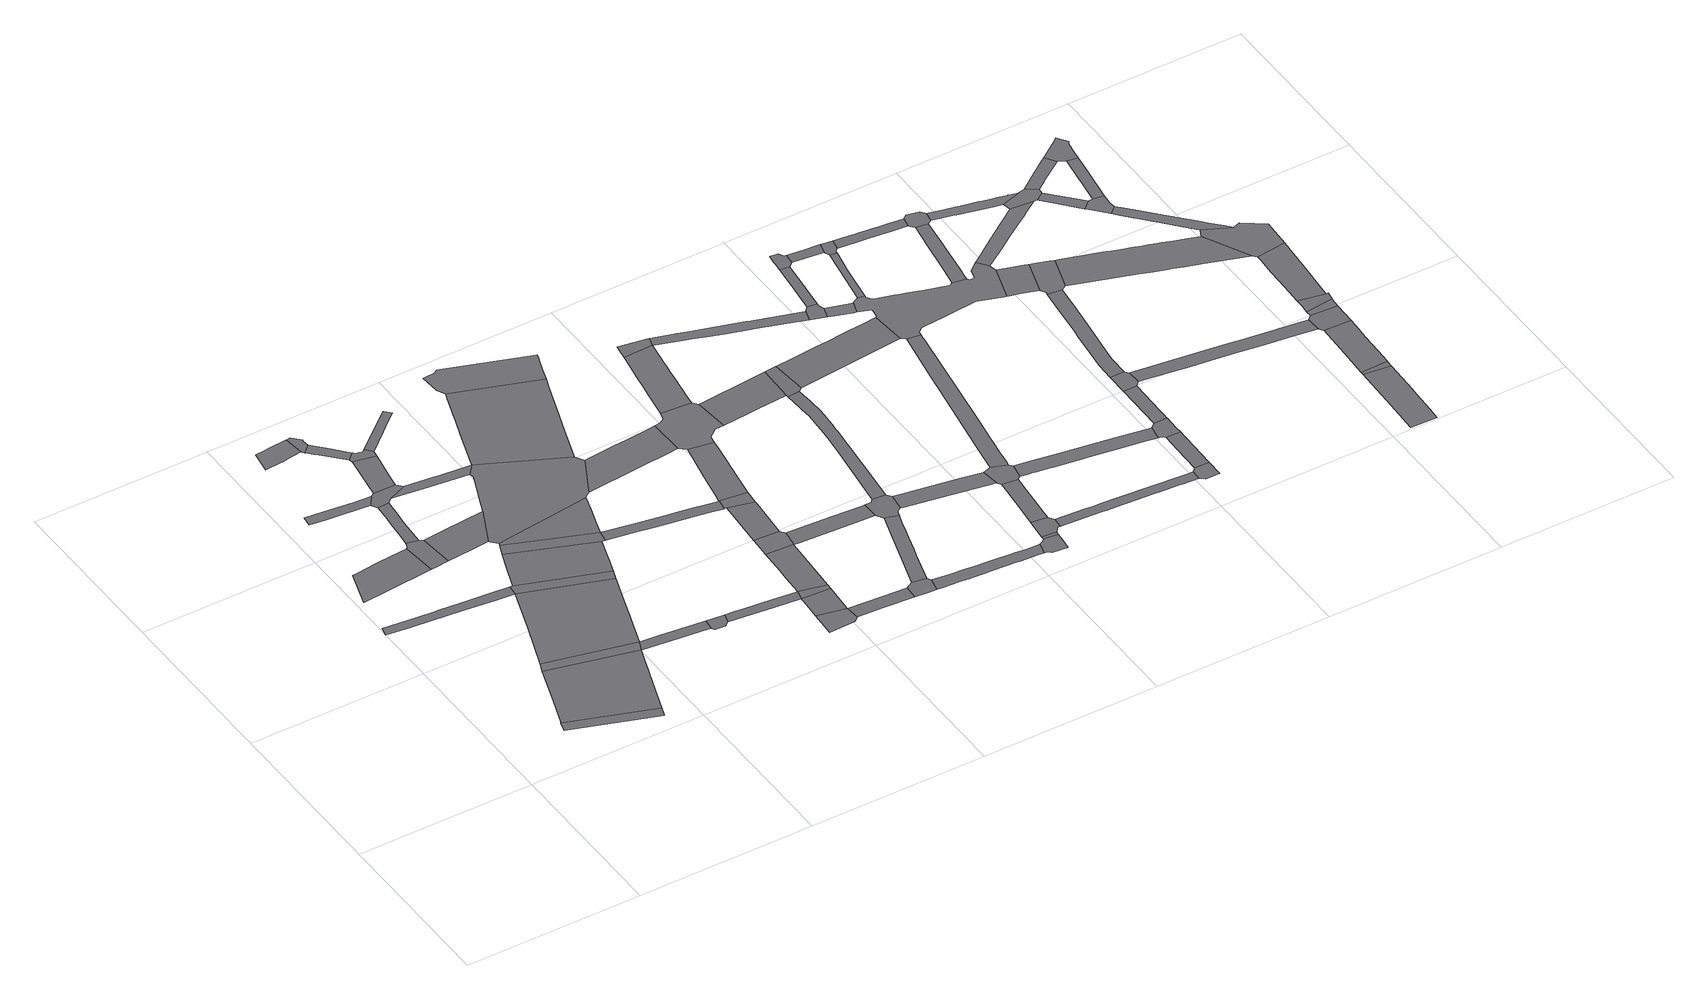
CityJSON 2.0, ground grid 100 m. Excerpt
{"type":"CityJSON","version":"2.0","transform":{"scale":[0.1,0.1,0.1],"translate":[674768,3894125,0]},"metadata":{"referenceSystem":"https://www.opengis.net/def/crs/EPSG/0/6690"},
"CityObjects":{
"road1":{"type":"Road","attributes":{"function":"9","usage":"9","RoadStructureAttribute.widthType":"9","RoadStructureAttribute.width":-9999,"RoadStructureAttribute.sectionType":"9"},"geometry":[{"type":"MultiSurface","lod":"1","boundaries":[[[0,1,2,3,4,5,6,7]]]}]},
"road2":{"type":"Road","attributes":{"function":"9","usage":"9","RoadStructureAttribute.widthType":"3","RoadStructureAttribute.width":5.26,"RoadStructureAttribute.sectionType":"1"},"geometry":[{"type":"MultiSurface","lod":"1","boundaries":[[[8,9,10,11,12,13,14,15,16,17,18,19,20,21,22]]]}]},
"road3":{"type":"Road","attributes":{"function":"9","usage":"9","RoadStructureAttribute.widthType":"1","RoadStructureAttribute.width":20.03,"RoadStructureAttribute.sectionType":"1"},"geometry":[{"type":"MultiSurface","lod":"1","boundaries":[[[23,24,25,26,27,28,29,30,31]]]}]},
"road4":{"type":"Road","attributes":{"function":"2","usage":"1","RoadStructureAttribute.widthType":"1","RoadStructureAttribute.width":45.36,"RoadStructureAttribute.sectionType":"1"},"geometry":[{"type":"MultiSurface","lod":"1","boundaries":[[[32,33,34,35,36,6,5,37,38,39,40,41]]]}]},
"road5":{"type":"Road","attributes":{"function":"9","usage":"9","RoadStructureAttribute.widthType":"9","RoadStructureAttribute.width":-9999,"RoadStructureAttribute.sectionType":"9"},"geometry":[{"type":"MultiSurface","lod":"1","boundaries":[[[32,41,42,43]]]}]},
"road6":{"type":"Road","attributes":{"function":"9","usage":"9","RoadStructureAttribute.widthType":"3","RoadStructureAttribute.width":5.45,"RoadStructureAttribute.sectionType":"1"},"geometry":[{"type":"MultiSurface","lod":"1","boundaries":[[[44,45,46,47,48,49,50,51,52,53,54]]]}]},
"road7":{"type":"Road","attributes":{"function":"9","usage":"9","RoadStructureAttribute.widthType":"9","RoadStructureAttribute.width":-9999,"RoadStructureAttribute.sectionType":"9"},"geometry":[{"type":"MultiSurface","lod":"1","boundaries":[[[55,56,25,24,57,58,59,60]]]}]},
"road8":{"type":"Road","attributes":{"function":"9","usage":"9","RoadStructureAttribute.widthType":"3","RoadStructureAttribute.width":5.06,"RoadStructureAttribute.sectionType":"1"},"geometry":[{"type":"MultiSurface","lod":"1","boundaries":[[[61,62,63,64,65,66,67,68,55,60]]]}]},
"road9":{"type":"Road","attributes":{"function":"9","usage":"9","RoadStructureAttribute.widthType":"2","RoadStructureAttribute.width":7.71,"RoadStructureAttribute.sectionType":"1"},"geometry":[{"type":"MultiSurface","lod":"1","boundaries":[[[69,70,71,72,73,74,75,76,77]]]}]},
"road10":{"type":"Road","attributes":{"function":"2","usage":"1","RoadStructureAttribute.widthType":"1","RoadStructureAttribute.width":45.36,"RoadStructureAttribute.sectionType":"1"},"geometry":[{"type":"MultiSurface","lod":"1","boundaries":[[[42,78,79,80,81,82,83,22,84,43]]]}]},
"road11":{"type":"Road","attributes":{"function":"9","usage":"9","RoadStructureAttribute.widthType":"9","RoadStructureAttribute.width":-9999,"RoadStructureAttribute.sectionType":"9"},"geometry":[{"type":"MultiSurface","lod":"1","boundaries":[[[85,86,87,54,53,64,63,88]]]}]},
"road12":{"type":"Road","attributes":{"function":"9","usage":"9","RoadStructureAttribute.widthType":"9","RoadStructureAttribute.width":-9999,"RoadStructureAttribute.sectionType":"9"},"geometry":[{"type":"MultiSurface","lod":"1","boundaries":[[[76,89,90,91,92,93,94,77]]]}]},
"road13":{"type":"Road","attributes":{"function":"9","usage":"9","RoadStructureAttribute.widthType":"1","RoadStructureAttribute.width":20.03,"RoadStructureAttribute.sectionType":"1"},"geometry":[{"type":"MultiSurface","lod":"1","boundaries":[[[95,96,97,59,58,98,99,100]]]}]},
"road14":{"type":"Road","attributes":{"function":"9","usage":"9","RoadStructureAttribute.widthType":"3","RoadStructureAttribute.width":5.82,"RoadStructureAttribute.sectionType":"1"},"geometry":[{"type":"MultiSurface","lod":"1","boundaries":[[[101,102,103,104,105,106,107,108,90,89]]]}]},
"road15":{"type":"Road","attributes":{"function":"9","usage":"9","RoadStructureAttribute.widthType":"9","RoadStructureAttribute.width":-9999,"RoadStructureAttribute.sectionType":"9"},"geometry":[{"type":"MultiSurface","lod":"1","boundaries":[[[83,109,110,8,22]]]}]},
"road16":{"type":"Road","attributes":{"function":"9","usage":"9","RoadStructureAttribute.widthType":"2","RoadStructureAttribute.width":8.31,"RoadStructureAttribute.sectionType":"1"},"geometry":[{"type":"MultiSurface","lod":"1","boundaries":[[[86,111,112,113,114,115,116,117,87]]]}]},
"road17":{"type":"Road","attributes":{"function":"9","usage":"9","RoadStructureAttribute.widthType":"3","RoadStructureAttribute.width":5.72,"RoadStructureAttribute.sectionType":"1"},"geometry":[{"type":"MultiSurface","lod":"1","boundaries":[[[118,119,120,121,42,41,122,123,124,125,126]]]}]},
"road18":{"type":"Road","attributes":{"function":"9","usage":"9","RoadStructureAttribute.widthType":"9","RoadStructureAttribute.width":-9999,"RoadStructureAttribute.sectionType":"9"},"geometry":[{"type":"MultiSurface","lod":"1","boundaries":[[[127,128,129,130,131,105,104,115,114,132,133,134]]]}]},
"road19":{"type":"Road","attributes":{"function":"9","usage":"1","RoadStructureAttribute.widthType":"1","RoadStructureAttribute.width":45.36,"RoadStructureAttribute.sectionType":"1"},"geometry":[{"type":"MultiSurface","lod":"1","boundaries":[[[109,135,136,137,138,139,140,110]]]}]},
"road20":{"type":"Road","attributes":{"function":"9","usage":"9","RoadStructureAttribute.widthType":"3","RoadStructureAttribute.width":5.45,"RoadStructureAttribute.sectionType":"1"},"geometry":[{"type":"MultiSurface","lod":"1","boundaries":[[[141,142,143,144,145,146,147,148,149,85,88]]]}]},
"road21":{"type":"Road","attributes":{"function":"9","usage":"9","RoadStructureAttribute.widthType":"9","RoadStructureAttribute.width":-9999,"RoadStructureAttribute.sectionType":"9"},"geometry":[{"type":"MultiSurface","lod":"1","boundaries":[[[150,151,152,139,138]]]}]},
"road22":{"type":"Road","attributes":{"function":"9","usage":"9","RoadStructureAttribute.widthType":"9","RoadStructureAttribute.width":-9999,"RoadStructureAttribute.sectionType":"9"},"geometry":[{"type":"MultiSurface","lod":"1","boundaries":[[[153,154,155,156,157,158,159,152,151]]]}]},
"road23":{"type":"Road","attributes":{"function":"9","usage":"9","RoadStructureAttribute.widthType":"3","RoadStructureAttribute.width":5.82,"RoadStructureAttribute.sectionType":"1"},"geometry":[{"type":"MultiSurface","lod":"1","boundaries":[[[133,160,161,162,163,164,165,166,167,168,169,170,134]]]}]},
"road24":{"type":"Road","attributes":{"function":"9","usage":"9","RoadStructureAttribute.widthType":"9","RoadStructureAttribute.width":-9999,"RoadStructureAttribute.sectionType":"9"},"geometry":[{"type":"MultiSurface","lod":"1","boundaries":[[[118,126,171,172,173,174]]]}]},
"road25":{"type":"Road","attributes":{"function":"9","usage":"9","RoadStructureAttribute.widthType":"9","RoadStructureAttribute.width":-9999,"RoadStructureAttribute.sectionType":"9"},"geometry":[{"type":"MultiSurface","lod":"1","boundaries":[[[158,175,176,177,178,143,142,179,180,181,182,95,100,183,159]]]}]},
"road26":{"type":"Road","attributes":{"function":"9","usage":"9","RoadStructureAttribute.widthType":"3","RoadStructureAttribute.width":5.72,"RoadStructureAttribute.sectionType":"1"},"geometry":[{"type":"MultiSurface","lod":"1","boundaries":[[[173,184,185,186,187,188,189,190,191,192,174]]]}]},
"road27":{"type":"Road","attributes":{"function":"9","usage":"9","RoadStructureAttribute.widthType":"3","RoadStructureAttribute.width":5.91,"RoadStructureAttribute.sectionType":"1"},"geometry":[{"type":"MultiSurface","lod":"1","boundaries":[[[193,194,195,196,197,198,199,200,201,202,203,204,205,206,151,150]]]}]},
"road28":{"type":"Road","attributes":{"function":"9","usage":"9","RoadStructureAttribute.widthType":"9","RoadStructureAttribute.width":-9999,"RoadStructureAttribute.sectionType":"9"},"geometry":[{"type":"MultiSurface","lod":"1","boundaries":[[[207,208,209,210,211]]]}]},
"road29":{"type":"Road","attributes":{"function":"9","usage":"9","RoadStructureAttribute.widthType":"2","RoadStructureAttribute.width":14.86,"RoadStructureAttribute.sectionType":"1"},"geometry":[{"type":"MultiSurface","lod":"1","boundaries":[[[187,212,210,209,213,214]]]}]},
"road30":{"type":"Road","attributes":{"function":"2","usage":"1","RoadStructureAttribute.widthType":"1","RoadStructureAttribute.width":45.36,"RoadStructureAttribute.sectionType":"1"},"geometry":[{"type":"MultiSurface","lod":"1","boundaries":[[[215,216,217,218,219,220,221,222,223,224,143,178,225,226,227,228,229,230,231,232,233,234]]]}]},
"road31":{"type":"Road","attributes":{"function":"9","usage":"9","RoadStructureAttribute.widthType":"9","RoadStructureAttribute.width":-9999,"RoadStructureAttribute.sectionType":"9"},"geometry":[{"type":"MultiSurface","lod":"1","boundaries":[[[235,188,187,214]]]}]},
"road32":{"type":"Road","attributes":{"function":"9","usage":"9","RoadStructureAttribute.widthType":"2","RoadStructureAttribute.width":14.86,"RoadStructureAttribute.sectionType":"1"},"geometry":[{"type":"MultiSurface","lod":"1","boundaries":[[[236,237,238,239,240,241,188,235,242]]]}]},
"road33":{"type":"Road","attributes":{"function":"9","usage":"9","RoadStructureAttribute.widthType":"1","RoadStructureAttribute.width":19.8,"RoadStructureAttribute.sectionType":"1"},"geometry":[{"type":"MultiSurface","lod":"1","boundaries":[[[243,244,245,246,247,248,177,176,249,250,251,252,253,254,255,256,257,258]]]}]},
"road34":{"type":"Road","attributes":{"function":"9","usage":"9","RoadStructureAttribute.widthType":"2","RoadStructureAttribute.width":6.98,"RoadStructureAttribute.sectionType":"1"},"geometry":[{"type":"MultiSurface","lod":"1","boundaries":[[[259,260,261,262,263,209,208]]]}]},
"road35":{"type":"Road","attributes":{"function":"9","usage":"9","RoadStructureAttribute.widthType":"9","RoadStructureAttribute.width":-9999,"RoadStructureAttribute.sectionType":"9"},"geometry":[{"type":"MultiSurface","lod":"1","boundaries":[[[264,237,236,265,266,267]]]}]},
"road36":{"type":"Road","attributes":{"function":"9","usage":"9","RoadStructureAttribute.widthType":"9","RoadStructureAttribute.width":-9999,"RoadStructureAttribute.sectionType":"9"},"geometry":[{"type":"MultiSurface","lod":"1","boundaries":[[[268,215,234,269,270,271,272,273,274,275,276]]]}]},
"road37":{"type":"Road","attributes":{"function":"9","usage":"9","RoadStructureAttribute.widthType":"2","RoadStructureAttribute.width":14.86,"RoadStructureAttribute.sectionType":"1"},"geometry":[{"type":"MultiSurface","lod":"1","boundaries":[[[277,278,267,266,279,280,281]]]}]},
"road38":{"type":"Road","attributes":{"function":"9","usage":"9","RoadStructureAttribute.widthType":"9","RoadStructureAttribute.width":-9999,"RoadStructureAttribute.sectionType":"9"},"geometry":[{"type":"MultiSurface","lod":"1","boundaries":[[[280,282,200,199,283,281]]]}]},
"road39":{"type":"Road","attributes":{"function":"9","usage":"9","RoadStructureAttribute.widthType":"9","RoadStructureAttribute.width":-9999,"RoadStructureAttribute.sectionType":"9"},"geometry":[{"type":"MultiSurface","lod":"1","boundaries":[[[284,285,286,261,260,287,288]]]}]},
"road40":{"type":"Road","attributes":{"function":"9","usage":"9","RoadStructureAttribute.widthType":"2","RoadStructureAttribute.width":14.86,"RoadStructureAttribute.sectionType":"1"},"geometry":[{"type":"MultiSurface","lod":"1","boundaries":[[[200,282,289,290,291,292,293,294,295,296,297,298]]]}]},
"road41":{"type":"Road","attributes":{"function":"9","usage":"9","RoadStructureAttribute.widthType":"2","RoadStructureAttribute.width":9.09,"RoadStructureAttribute.sectionType":"1"},"geometry":[{"type":"MultiSurface","lod":"1","boundaries":[[[299,300,301,302,303,304,265,236,305]]]}]},
"road42":{"type":"Road","attributes":{"function":"9","usage":"9","RoadStructureAttribute.widthType":"2","RoadStructureAttribute.width":6.51,"RoadStructureAttribute.sectionType":"1"},"geometry":[{"type":"MultiSurface","lod":"1","boundaries":[[[306,307,308,309,310,311,312,313,314,286,285]]]}]},
"road43":{"type":"Road","attributes":{"function":"9","usage":"9","RoadStructureAttribute.widthType":"9","RoadStructureAttribute.width":-9999,"RoadStructureAttribute.sectionType":"9"},"geometry":[{"type":"MultiSurface","lod":"1","boundaries":[[[292,291,315,316,317,318,319,320,321,322,323,243,258]]]}]},
"road44":{"type":"Road","attributes":{"function":"9","usage":"9","RoadStructureAttribute.widthType":"2","RoadStructureAttribute.width":6.98,"RoadStructureAttribute.sectionType":"1"},"geometry":[{"type":"MultiSurface","lod":"1","boundaries":[[[324,325,326,327,328,329,330,331,332,333,334,335,336,337,338,339,340,341,342,284,288]]]}]},
"road45":{"type":"Road","attributes":{"function":"9","usage":"9","RoadStructureAttribute.widthType":"2","RoadStructureAttribute.width":14.46,"RoadStructureAttribute.sectionType":"1"},"geometry":[{"type":"MultiSurface","lod":"1","boundaries":[[[343,344,345,346,347,321,320,348,349,350,351,352,353,354,355,356,357,358]]]}]},
"road46":{"type":"Road","attributes":{"function":"9","usage":"9","RoadStructureAttribute.widthType":"9","RoadStructureAttribute.width":-9999,"RoadStructureAttribute.sectionType":"9"},"geometry":[{"type":"MultiSurface","lod":"1","boundaries":[[[359,360,302,301,314,313,361,362,363,364]]]}]},
"road47":{"type":"Road","attributes":{"function":"9","usage":"9","RoadStructureAttribute.widthType":"9","RoadStructureAttribute.width":-9999,"RoadStructureAttribute.sectionType":"9"},"geometry":[{"type":"MultiSurface","lod":"1","boundaries":[[[357,365,366,367,358]]]}]},
"road48":{"type":"Road","attributes":{"function":"9","usage":"9","RoadStructureAttribute.widthType":"1","RoadStructureAttribute.width":19.8,"RoadStructureAttribute.sectionType":"1"},"geometry":[{"type":"MultiSurface","lod":"1","boundaries":[[[368,369,370,319,318,371,372,373,374]]]}]},
"road49":{"type":"Road","attributes":{"function":"9","usage":"9","RoadStructureAttribute.widthType":"2","RoadStructureAttribute.width":6.54,"RoadStructureAttribute.sectionType":"1"},"geometry":[{"type":"MultiSurface","lod":"1","boundaries":[[[375,376,377,378,379,380,381,382,383,384,385,386,387,359,364]]]}]},
"road50":{"type":"Road","attributes":{"function":"9","usage":"9","RoadStructureAttribute.widthType":"2","RoadStructureAttribute.width":9.09,"RoadStructureAttribute.sectionType":"1"},"geometry":[{"type":"MultiSurface","lod":"1","boundaries":[[[388,389,390,391,392,393,394,395,396,397,363,362]]]}]},
"road51":{"type":"Road","attributes":{"function":"9","usage":"9","RoadStructureAttribute.widthType":"9","RoadStructureAttribute.width":-9999,"RoadStructureAttribute.sectionType":"9"},"geometry":[{"type":"MultiSurface","lod":"1","boundaries":[[[398,335,334,399,400,401,402,403,404,405]]]}]},
"road52":{"type":"Road","attributes":{"function":"9","usage":"9","RoadStructureAttribute.widthType":"2","RoadStructureAttribute.width":8.53,"RoadStructureAttribute.sectionType":"1"},"geometry":[{"type":"MultiSurface","lod":"1","boundaries":[[[406,407,405,404]]]}]},
"road53":{"type":"Road","attributes":{"function":"9","usage":"9","RoadStructureAttribute.widthType":"9","RoadStructureAttribute.width":-9999,"RoadStructureAttribute.sectionType":"9"},"geometry":[{"type":"MultiSurface","lod":"1","boundaries":[[[408,382,381,409,410,368,374]]]}]},
"road54":{"type":"Road","attributes":{"function":"9","usage":"9","RoadStructureAttribute.widthType":"9","RoadStructureAttribute.width":-9999,"RoadStructureAttribute.sectionType":"9"},"geometry":[{"type":"MultiSurface","lod":"1","boundaries":[[[411,412,407,406,413,414,415,416]]]}]},
"road55":{"type":"Road","attributes":{"function":"9","usage":"9","RoadStructureAttribute.widthType":"2","RoadStructureAttribute.width":8.53,"RoadStructureAttribute.sectionType":"1"},"geometry":[{"type":"MultiSurface","lod":"1","boundaries":[[[417,418,419,420,421,422,423,411,416]]]}]},
"road56":{"type":"Road","attributes":{"function":"9","usage":"9","RoadStructureAttribute.widthType":"2","RoadStructureAttribute.width":7.11,"RoadStructureAttribute.sectionType":"1"},"geometry":[{"type":"MultiSurface","lod":"1","boundaries":[[[357,424,425,426,427,428,429,430,431,432,433,434,435,436,437,438,439,440,441,442,443,444,445,446,447,448,449,365]]]}]},
"road57":{"type":"Road","attributes":{"function":"9","usage":"9","RoadStructureAttribute.widthType":"9","RoadStructureAttribute.width":-9999,"RoadStructureAttribute.sectionType":"9"},"geometry":[{"type":"MultiSurface","lod":"1","boundaries":[[[450,451,452,453,391,390,420,419]]]}]},
"road58":{"type":"Road","attributes":{"function":"9","usage":"9","RoadStructureAttribute.widthType":"1","RoadStructureAttribute.width":19.8,"RoadStructureAttribute.sectionType":"1"},"geometry":[{"type":"MultiSurface","lod":"1","boundaries":[[[454,455,456,457,458,459,460,461,462,463,464,465,466,467,410,409]]]}]},
"road59":{"type":"Road","attributes":{"function":"9","usage":"9","RoadStructureAttribute.widthType":"3","RoadStructureAttribute.width":5.39,"RoadStructureAttribute.sectionType":"1"},"geometry":[{"type":"MultiSurface","lod":"1","boundaries":[[[414,468,469,470,471,472,473,474,475,476,477,478,479,480,481,482,483,484,485,415]]]}]},
"road60":{"type":"Road","attributes":{"function":"9","usage":"9","RoadStructureAttribute.widthType":"2","RoadStructureAttribute.width":7.72,"RoadStructureAttribute.sectionType":"1"},"geometry":[{"type":"MultiSurface","lod":"1","boundaries":[[[486,487,488,453,452,489,490,491,492,493,494,495,496,497,498]]]}]},
"road61":{"type":"Road","attributes":{"function":"9","usage":"9","RoadStructureAttribute.widthType":"9","RoadStructureAttribute.width":-9999,"RoadStructureAttribute.sectionType":"9"},"geometry":[{"type":"MultiSurface","lod":"1","boundaries":[[[499,500,501,438,437,502,503,504]]]}]},
"road62":{"type":"Road","attributes":{"function":"9","usage":"9","RoadStructureAttribute.widthType":"2","RoadStructureAttribute.width":9.09,"RoadStructureAttribute.sectionType":"1"},"geometry":[{"type":"MultiSurface","lod":"1","boundaries":[[[505,506,507,508,451,450,509,510,511,512,513,514,515,516,517,518,519,520,521,522,523,524,525]]]}]},
"road63":{"type":"Road","attributes":{"function":"9","usage":"9","RoadStructureAttribute.widthType":"3","RoadStructureAttribute.width":4.75,"RoadStructureAttribute.sectionType":"1"},"geometry":[{"type":"MultiSurface","lod":"1","boundaries":[[[526,527,501,500,528,529,530]]]}]},
"road64":{"type":"Road","attributes":{"function":"9","usage":"9","RoadStructureAttribute.widthType":"9","RoadStructureAttribute.width":-9999,"RoadStructureAttribute.sectionType":"9"},"geometry":[{"type":"MultiSurface","lod":"1","boundaries":[[[503,531,532,533,534,535,536,537,504]]]}]},
"road65":{"type":"Road","attributes":{"function":"9","usage":"9","RoadStructureAttribute.widthType":"9","RoadStructureAttribute.width":-9999,"RoadStructureAttribute.sectionType":"9"},"geometry":[{"type":"MultiSurface","lod":"1","boundaries":[[[538,539,540,541,542,530,529,543,544]]]}]},
"road66":{"type":"Road","attributes":{"function":"9","usage":"9","RoadStructureAttribute.widthType":"3","RoadStructureAttribute.width":5.45,"RoadStructureAttribute.sectionType":"1"},"geometry":[{"type":"MultiSurface","lod":"1","boundaries":[[[543,545,546,547,548,544]]]}]},
"road67":{"type":"Road","attributes":{"function":"9","usage":"9","RoadStructureAttribute.widthType":"4","RoadStructureAttribute.width":3.28,"RoadStructureAttribute.sectionType":"1"},"geometry":[{"type":"MultiSurface","lod":"1","boundaries":[[[549,550,551,552,553,554,555]]]}]},
"road68":{"type":"Road","attributes":{"function":"9","usage":"9","RoadStructureAttribute.widthType":"9","RoadStructureAttribute.width":-9999,"RoadStructureAttribute.sectionType":"9"},"geometry":[{"type":"MultiSurface","lod":"1","boundaries":[[[556,557,480,479,558,559]]]}]},
"road69":{"type":"Road","attributes":{"function":"9","usage":"9","RoadStructureAttribute.widthType":"2","RoadStructureAttribute.width":8.08,"RoadStructureAttribute.sectionType":"1"},"geometry":[{"type":"MultiSurface","lod":"1","boundaries":[[[560,561,562,563,564,557,556]]]}]},
"road70":{"type":"Road","attributes":{"function":"9","usage":"9","RoadStructureAttribute.widthType":"9","RoadStructureAttribute.width":-9999,"RoadStructureAttribute.sectionType":"9"},"geometry":[{"type":"MultiSurface","lod":"1","boundaries":[[[545,552,551,565,566,567,568,569,546]]]}]},
"road71":{"type":"Road","attributes":{"function":"9","usage":"9","RoadStructureAttribute.widthType":"9","RoadStructureAttribute.width":-9999,"RoadStructureAttribute.sectionType":"9"},"geometry":[{"type":"MultiSurface","lod":"1","boundaries":[[[570,505,525,571,563,562,572,573]]]}]},
"road72":{"type":"Road","attributes":{"function":"9","usage":"9","RoadStructureAttribute.widthType":"9","RoadStructureAttribute.width":-9999,"RoadStructureAttribute.sectionType":"9"},"geometry":[{"type":"MultiSurface","lod":"1","boundaries":[[[574,575,576,577,578,579,580,581,582,583,584,549,555,585,535,534,586,587,588,457,456,498,497,589,590,591,592,593,594,595,596,597,598,599,600,601,602,603,604,605,606]]]}]},
"road73":{"type":"Road","attributes":{"function":"9","usage":"9","RoadStructureAttribute.widthType":"2","RoadStructureAttribute.width":8.08,"RoadStructureAttribute.sectionType":"1"},"geometry":[{"type":"MultiSurface","lod":"1","boundaries":[[[607,608,609,610,611,612,570,573]]]}]},
"road74":{"type":"Road","attributes":{"function":"9","usage":"9","RoadStructureAttribute.widthType":"9","RoadStructureAttribute.width":-9999,"RoadStructureAttribute.sectionType":"9"},"geometry":[{"type":"MultiSurface","lod":"1","boundaries":[[[613,614,612,611,615,616]]]}]},
"road75":{"type":"Road","attributes":{"function":"9","usage":"9","RoadStructureAttribute.widthType":"3","RoadStructureAttribute.width":5.45,"RoadStructureAttribute.sectionType":"1"},"geometry":[{"type":"MultiSurface","lod":"1","boundaries":[[[617,618,619,620,621,622,623,624,567,566,625,626,627,628,629,630,631]]]}]},
"road76":{"type":"Road","attributes":{"function":"9","usage":"9","RoadStructureAttribute.widthType":"2","RoadStructureAttribute.width":6.84,"RoadStructureAttribute.sectionType":"1"},"geometry":[{"type":"MultiSurface","lod":"1","boundaries":[[[632,633,634,635,636,637,638,639,606,605]]]}]},
"road77":{"type":"Road","attributes":{"function":"9","usage":"9","RoadStructureAttribute.widthType":"2","RoadStructureAttribute.width":8.08,"RoadStructureAttribute.sectionType":"1"},"geometry":[{"type":"MultiSurface","lod":"1","boundaries":[[[640,641,642,643,644,645,614,613,646,647,648,649,650,651,652,653]]]}]},
"road78":{"type":"Road","attributes":{"function":"9","usage":"9","RoadStructureAttribute.widthType":"1","RoadStructureAttribute.width":19.8,"RoadStructureAttribute.sectionType":"1"},"geometry":[{"type":"MultiSurface","lod":"1","boundaries":[[[654,655,656,599,598,657,658]]]}]},
"road79":{"type":"Road","attributes":{"function":"9","usage":"9","RoadStructureAttribute.widthType":"9","RoadStructureAttribute.width":-9999,"RoadStructureAttribute.sectionType":"9"},"geometry":[{"type":"MultiSurface","lod":"1","boundaries":[[[631,630,637,636,659,660,661,662]]]}]},
"road80":{"type":"Road","attributes":{"function":"9","usage":"9","RoadStructureAttribute.widthType":"9","RoadStructureAttribute.width":-9999,"RoadStructureAttribute.sectionType":"9"},"geometry":[{"type":"MultiSurface","lod":"1","boundaries":[[[652,663,664,665,666,654,658,667,653]]]}]},
"road81":{"type":"Road","attributes":{"function":"9","usage":"9","RoadStructureAttribute.widthType":"2","RoadStructureAttribute.width":6.89,"RoadStructureAttribute.sectionType":"1"},"geometry":[{"type":"MultiSurface","lod":"1","boundaries":[[[668,669,670,671,601,600,672,673,674,675,676,677,678]]]}]},
"road82":{"type":"Road","attributes":{"function":"9","usage":"9","RoadStructureAttribute.widthType":"2","RoadStructureAttribute.width":7.58,"RoadStructureAttribute.sectionType":"1"},"geometry":[{"type":"MultiSurface","lod":"1","boundaries":[[[615,679,680,681,682,683,684,685,686,687,688,689,690,691,692,693,694,616]]]}]},
"road83":{"type":"Road","attributes":{"function":"9","usage":"9","RoadStructureAttribute.widthType":"3","RoadStructureAttribute.width":5.07,"RoadStructureAttribute.sectionType":"1"},"geometry":[{"type":"MultiSurface","lod":"1","boundaries":[[[659,695,696,697,698,699,700,701,702,703,704,705,706,707,708,709,710,711,712,713,660]]]}]},
"road84":{"type":"Road","attributes":{"function":"9","usage":"9","RoadStructureAttribute.widthType":"9","RoadStructureAttribute.width":-9999,"RoadStructureAttribute.sectionType":"9"},"geometry":[{"type":"MultiSurface","lod":"1","boundaries":[[[714,715,716,717,718,719,700,699,668,678]]]}]},
"road85":{"type":"Road","attributes":{"function":"9","usage":"9","RoadStructureAttribute.widthType":"1","RoadStructureAttribute.width":19.8,"RoadStructureAttribute.sectionType":"1"},"geometry":[{"type":"MultiSurface","lod":"1","boundaries":[[[720,721,722,723,724,725,726,727,728,729,730,731,732,733,734,735,736,664,663,737,738,739,740,741,742,743,744]]]}]},
"road86":{"type":"Road","attributes":{"function":"9","usage":"9","RoadStructureAttribute.widthType":"2","RoadStructureAttribute.width":13.83,"RoadStructureAttribute.sectionType":"1"},"geometry":[{"type":"MultiSurface","lod":"1","boundaries":[[[745,746,747,748,749,750,751,752,753,754,755,756,757]]]}]},
"road87":{"type":"Road","attributes":{"function":"9","usage":"9","RoadStructureAttribute.widthType":"3","RoadStructureAttribute.width":5.79,"RoadStructureAttribute.sectionType":"1"},"geometry":[{"type":"MultiSurface","lod":"1","boundaries":[[[715,758,759,760,761,762,763,716]]]}]},
"road88":{"type":"Road","attributes":{"function":"9","usage":"9","RoadStructureAttribute.widthType":"9","RoadStructureAttribute.width":-9999,"RoadStructureAttribute.sectionType":"9"},"geometry":[{"type":"MultiSurface","lod":"1","boundaries":[[[752,764,765,753]]]}]},
"road89":{"type":"Road","attributes":{"function":"9","usage":"9","RoadStructureAttribute.widthType":"2","RoadStructureAttribute.width":6.89,"RoadStructureAttribute.sectionType":"1"},"geometry":[{"type":"MultiSurface","lod":"1","boundaries":[[[766,767,768,769,718,717,770,771,772,773]]]}]},
"road90":{"type":"Road","attributes":{"function":"9","usage":"9","RoadStructureAttribute.widthType":"9","RoadStructureAttribute.width":-9999,"RoadStructureAttribute.sectionType":"9"},"geometry":[{"type":"MultiSurface","lod":"1","boundaries":[[[774,775,776,777,778,763,762,779,780,781]]]}]},
"road91":{"type":"Road","attributes":{"function":"9","usage":"9","RoadStructureAttribute.widthType":"2","RoadStructureAttribute.width":13.83,"RoadStructureAttribute.sectionType":"1"},"geometry":[{"type":"MultiSurface","lod":"1","boundaries":[[[782,783,765,764,784,785,786,787,788,789,790,791,792]]]}]},
"road92":{"type":"Road","attributes":{"function":"9","usage":"9","RoadStructureAttribute.widthType":"9","RoadStructureAttribute.width":-9999,"RoadStructureAttribute.sectionType":"9"},"geometry":[{"type":"MultiSurface","lod":"1","boundaries":[[[686,792,791,793,794,795,687]]]}]},
"road93":{"type":"Road","attributes":{"function":"9","usage":"9","RoadStructureAttribute.widthType":"3","RoadStructureAttribute.width":5.14,"RoadStructureAttribute.sectionType":"1"},"geometry":[{"type":"MultiSurface","lod":"1","boundaries":[[[796,797,777,776,798,799,800,801,802]]]}]},
"road94":{"type":"Road","attributes":{"function":"9","usage":"9","RoadStructureAttribute.widthType":"2","RoadStructureAttribute.width":13.83,"RoadStructureAttribute.sectionType":"1"},"geometry":[{"type":"MultiSurface","lod":"1","boundaries":[[[803,795,794,804,805]]]}]},
"road95":{"type":"Road","attributes":{"function":"9","usage":"9","RoadStructureAttribute.widthType":"9","RoadStructureAttribute.width":-9999,"RoadStructureAttribute.sectionType":"9"},"geometry":[{"type":"MultiSurface","lod":"1","boundaries":[[[806,807,808,809,810,803,805,811]]]}]},
"road96":{"type":"Road","attributes":{"function":"9","usage":"9","RoadStructureAttribute.widthType":"3","RoadStructureAttribute.width":5.79,"RoadStructureAttribute.sectionType":"1"},"geometry":[{"type":"MultiSurface","lod":"1","boundaries":[[[812,813,814,815,816,817,818,781,780,819,820,821,822,823,824,825,826,827]]]}]},
"road97":{"type":"Road","attributes":{"function":"9","usage":"9","RoadStructureAttribute.widthType":"9","RoadStructureAttribute.width":-9999,"RoadStructureAttribute.sectionType":"9"},"geometry":[{"type":"MultiSurface","lod":"1","boundaries":[[[772,802,801,828,829,830,831,832,773]]]}]},
"road98":{"type":"Road","attributes":{"function":"9","usage":"9","RoadStructureAttribute.widthType":"2","RoadStructureAttribute.width":13.83,"RoadStructureAttribute.sectionType":"1"},"geometry":[{"type":"MultiSurface","lod":"1","boundaries":[[[833,834,835,836,808,807,837,838,839,840,841]]]}]},
"road99":{"type":"Road","attributes":{"function":"9","usage":"9","RoadStructureAttribute.widthType":"9","RoadStructureAttribute.width":-9999,"RoadStructureAttribute.sectionType":"9"},"geometry":[{"type":"MultiSurface","lod":"1","boundaries":[[[826,720,744,833,841,842,843,827]]]}]}
},
"vertices":[
[373,322,0],[358,266,0],[835,100,0],[838,106,0],[840,113,0],[854,155,0],[376,321,0],[374,321,0],
[713,1335,0],[629,1343,0],[571,1348,0],[447,1359,0],[326,1370,0],[306,1372,0],[205,1381,0],[15,1399,0],[3,1348,0],[137,1334,0],[255,1322,0],[331,1314,0],[425,1305,0],[609,1286,0],[708,1276,0],
[176,1627,0],[459,1653,0],[440,1852,0],[341,1843,0],[260,1835,0],[135,1822,0],[107,1820,0],[43,1615,0],[46,1615,0],
[505,703,0],[499,685,0],[475,613,0],[453,548,0],[415,436,0],[919,340,0],[953,438,0],[977,506,0],[1003,581,0],[1004,584,0],
[1029,642,0],[529,759,0],
[457,2284,0],[409,2289,0],[321,2299,0],[199,2312,0],[138,2319,0],[131,2259,0],[222,2250,0],[290,2243,0],[415,2230,0],[465,2225,0],[505,2281,0],
[458,1890,0],[453,1869,0],[484,1655,0],[563,1663,0],[544,1862,0],[524,1875,0],
[534,2022,0],[542,2097,0],[551,2196,0],[487,2191,0],[480,2097,0],[475,2049,0],[466,1963,0],[459,1895,0],
[273,2859,0],[251,2857,0],[194,2852,0],[174,2731,0],[262,2736,0],[283,2739,0],[311,2743,0],[391,2754,0],[380,2869,0],
[1030,644,0],[1066,752,0],[1096,838,0],[1131,943,0],[1183,1096,0],[1189,1112,0],[624,1027,0],
[681,2261,0],[651,2294,0],[527,2295,0],[578,2218,0],
[405,2738,0],[449,2780,0],[445,2822,0],[449,2826,0],[406,2872,0],[384,2870,0],
[908,1894,0],[668,1873,0],[613,1868,0],[614,1667,0],[717,1677,0],[809,1685,0],
[422,2721,0],[438,2704,0],[446,2696,0],[561,2577,0],[602,2616,0],[529,2694,0],[500,2726,0],[466,2762,0],
[1209,1170,0],[729,1334,0],
[664,2369,0],[690,2516,0],[692,2530,0],[692,2531,0],[566,2553,0],[563,2534,0],[537,2361,0],
[1391,604,0],[1331,610,0],[1137,630,0],[1032,641,0],[1007,584,0],[1217,561,0],[1327,550,0],[1343,548,0],[1384,540,0],
[662,2601,0],[652,2593,0],[637,2597,0],[615,2603,0],[605,2614,0],[698,2566,0],[699,2567,0],[667,2605,0],
[1214,1186,0],[1232,1239,0],[1247,1283,0],[1283,1390,0],[816,1566,0],[781,1473,0],
[785,2194,0],[1005,2169,0],[1050,2223,0],[984,2229,0],[884,2240,0],[864,2242,0],[847,2244,0],[802,2248,0],[732,2256,0],
[1300,1387,0],[1311,1451,0],[840,1628,0],
[1312,1453,0],[1339,1541,0],[1368,1631,0],[1378,1662,0],[1385,1686,0],[1393,1713,0],[846,1645,0],
[714,2579,0],[753,2613,0],[796,2650,0],[844,2691,0],[931,2766,0],[901,2802,0],[768,2690,0],[705,2637,0],[694,2628,0],[687,2622,0],[675,2613,0],
[1396,524,0],[1454,520,0],[1479,539,0],[1494,594,0],
[1395,1717,0],[1427,1740,0],[1540,1957,0],[1509,2007,0],[1012,2146,0],[998,2112,0],[936,1962,0],[909,1897,0],[826,1667,0],
[1609,525,0],[1732,512,0],[1875,497,0],[1878,497,0],[1892,553,0],[1889,553,0],[1757,566,0],[1595,583,0],[1549,588,0],
[1377,1374,0],[1462,1359,0],[1558,1343,0],[1635,1330,0],[1759,1309,0],[1849,1294,0],[1923,1281,0],[1934,1343,0],[1931,1343,0],[1871,1353,0],[1806,1364,0],[1707,1381,0],[1662,1388,0],[1485,1418,0],
[2010,208,0],[2037,235,0],[2031,315,0],[1869,348,0],[1860,205,0],
[1876,468,0],[2031,318,0],[2042,486,0],
[1230,2750,0],[1218,2714,0],[1192,2637,0],[1187,2623,0],[1180,2604,0],[1171,2576,0],[1160,2546,0],[1128,2452,0],[1101,2372,0],[1074,2293,0],[1538,2091,0],[1544,2108,0],[1567,2177,0],[1575,2198,0],[1596,2258,0],[1614,2311,0],[1636,2375,0],[1647,2405,0],[1685,2517,0],[1709,2584,0],
[2044,516,0],
[2066,867,0],[1911,876,0],[1907,809,0],[1905,777,0],[1903,732,0],[1898,666,0],[2066,864,0],
[1970,1998,0],[1948,1996,0],[1803,1982,0],[1725,1975,0],[1601,1963,0],[1576,1960,0],[1568,1753,0],[1584,1754,0],[1670,1762,0],[1707,1766,0],[1812,1776,0],[1853,1779,0],[1890,1783,0],[1935,1787,0],[1957,1789,0],[1975,1791,0],
[2185,224,0],[2358,211,0],[2363,289,0],[2227,299,0],[2034,314,0],
[1916,957,0],[2081,963,0],[2060,991,0],[1919,999,0],
[1207,2797,0],[1731,2650,0],[1756,2722,0],[1765,2748,0],[1771,2763,0],[1292,2929,0],[1271,2914,0],[1218,2911,0],[1201,2910,0],
[1928,1150,0],[1924,1076,0],[2079,1225,0],[2080,1245,0],[1936,1279,0],
[2087,1324,0],[1933,1280,0],
[2496,279,0],[2484,301,0],[2404,313,0],[2434,206,0],[2479,202,0],
[2101,1412,0],[2146,1689,0],[2153,1736,0],[2011,1759,0],[1976,1570,0],[1971,1544,0],[1959,1478,0],[1951,1435,0],[1942,1389,0],[1934,1346,0],
[2097,865,0],[2417,848,0],[2525,842,0],[2523,938,0],[2511,937,0],[2341,948,0],[2069,867,0],
[2534,477,0],[2546,517,0],[2554,544,0],[2560,567,0],[2572,608,0],[2586,656,0],[2606,727,0],[2623,779,0],[2552,802,0],
[2160,1781,0],[2192,1805,0],[2206,1816,0],[2259,1821,0],[2242,2021,0],[2217,2049,0],[2045,2062,0],[2035,2022,0],[2006,2001,0],
[2518,199,0],[2545,197,0],[2617,192,0],[2655,189,0],[2688,187,0],[2746,182,0],[2781,180,0],[2926,169,0],[2939,168,0],[3039,161,0],[3076,158,0],[3090,224,0],[3015,230,0],[2957,235,0],[2935,237,0],[2834,245,0],[2721,255,0],[2691,258,0],[2603,265,0],
[2103,2406,0],[2096,2367,0],[2083,2287,0],[2070,2212,0],[2056,2126,0],[2222,2086,0],[2233,2160,0],[2238,2192,0],[2242,2224,0],[2255,2310,0],[2262,2352,0],[2264,2371,0],[2274,2434,0],[2287,2520,0],[2287,2523,0],[2122,2519,0],
[2576,954,0],[2560,938,0],[2634,811,0],[2658,825,0],[2672,921,0],[2652,947,0],
[2303,2578,0],[2136,2606,0],[2129,2562,0],
[2647,2058,0],[2561,2050,0],[2280,2025,0],[2408,1833,0],[2438,1836,0],[2470,1839,0],[2642,1853,0],
[2668,1099,0],[2709,1483,0],[2711,1503,0],[2714,1542,0],[2722,1662,0],[2718,1748,0],[2712,1841,0],[2643,1837,0],[2652,1677,0],[2653,1658,0],[2652,1629,0],[2645,1485,0],[2629,1362,0],
[2674,822,0],[2872,786,0],[3162,734,0],[3151,838,0],[3089,849,0],[3058,854,0],[3035,858,0],[2987,866,0],[2782,902,0],[2725,912,0],
[3117,238,0],[3095,157,0],[3111,141,0],[3197,132,0],[3200,164,0],[3204,195,0],[3209,242,0],[3129,250,0],
[3211,261,0],[3131,269,0],
[2643,1851,0],[2735,1861,0],[2716,2065,0],
[3143,389,0],[3140,362,0],[3236,290,0],[3251,289,0],[3255,349,0],[3234,380,0],
[3238,422,0],[3257,613,0],[3266,703,0],[3177,713,0],[3174,690,0],[3161,558,0],[3147,426,0],
[2319,2513,0],[2436,2475,0],[2437,2475,0],[2477,2462,0],[2563,2434,0],[2624,2414,0],[2640,2409,0],[2694,2392,0],[2764,2369,0],[2774,2366,0],[2789,2361,0],[2995,2295,0],[2999,2293,0],[3043,2279,0],[3064,2345,0],[2939,2383,0],[2786,2430,0],[2775,2433,0],[2708,2454,0],[2638,2475,0],[2624,2480,0],[2582,2492,0],[2502,2517,0],[2439,2536,0],[2360,2561,0],[2305,2577,0],
[3284,716,0],[3299,803,0],[3283,822,0],[3198,852,0],
[2760,1863,0],[3036,1890,0],[3348,1921,0],[3330,2121,0],[3253,2114,0],[3220,2111,0],[3162,2105,0],[3143,2104,0],[3123,2102,0],[3046,2095,0],[2962,2087,0],[2930,2084,0],[2827,2075,0],[2718,2065,0],
[3384,280,0],[3487,273,0],[3509,271,0],[3601,265,0],[3618,264,0],[3682,259,0],[3777,253,0],[3795,252,0],[3835,249,0],[3913,244,0],[3935,242,0],[4021,236,0],[4022,292,0],[3976,296,0],[3607,323,0],[3511,330,0],[3468,333,0],[3431,336,0],
[3319,1589,0],[3303,1490,0],[3226,1026,0],[3287,844,0],[3292,878,0],[3299,924,0],[3312,1008,0],[3314,1023,0],[3341,1198,0],[3442,1853,0],[3444,1867,0],[3448,1889,0],[3371,1901,0],
[3140,2351,0],[3141,2361,0],[3088,2367,0],[3072,2270,0],[3130,2251,0],[3151,2317,0],
[4031,687,0],[3843,716,0],[3540,764,0],[3404,786,0],[3325,710,0],[3347,707,0],[3372,703,0],[3434,694,0],[3470,688,0],[3551,676,0],[3552,676,0],[3561,674,0],[3625,665,0],[3652,661,0],[3765,644,0],[3805,637,0],[3832,633,0],[3953,615,0],[3985,610,0],[4017,605,0],[4018,605,0],
[3110,2557,0],[3090,2391,0],[3169,2605,0],[3177,2672,0],[3124,2679,0],
[3166,2239,0],[3193,2231,0],[3259,2209,0],[3274,2205,0],[3296,2275,0],[3273,2281,0],[3231,2293,0],
[3198,2759,0],[3183,2788,0],[3137,2794,0],[3131,2744,0],[3129,2725,0],[3204,2697,0],[3211,2758,0],
[3379,2676,0],[3396,2737,0],[3363,2740,0],[3316,2746,0],
[3373,2290,0],[3406,2503,0],[3431,2639,0],[3394,2646,0],[3380,2566,0],[3374,2526,0],[3335,2296,0],
[4129,313,0],[4047,314,0],[4046,214,0],[4128,213,0],
[4131,456,0],[4132,541,0],[4133,584,0],[4051,585,0],[4049,482,0],
[3433,2653,0],[3451,2670,0],[3464,2729,0],[3435,2732,0],[3418,2734,0],
[4058,709,0],[4033,603,0],[4133,626,0],[4134,709,0],
[3788,2144,0],[3771,2133,0],[3727,2147,0],[3703,2154,0],[3650,2170,0],[3558,2199,0],[3522,2210,0],[3501,2217,0],[3412,2244,0],[3389,2251,0],[3371,2279,0],[3311,2283,0],[3347,2181,0],[3342,2146,0],[3337,2122,0],[3451,1913,0],[3478,1935,0],[3515,1938,0],[3549,1941,0],[3578,1943,0],[3594,1945,0],[3648,1949,0],[3811,1963,0],[3949,1920,0],[3961,1917,0],[4023,2117,0],[4014,2156,0],[3970,2214,0],[3917,2175,0],[3903,2119,0],[3873,2119,0],[3866,2132,0],[3789,2146,0],
[4134,721,0],[4135,733,0],[4135,752,0],[4135,780,0],[4138,996,0],[4062,997,0],
[4143,1121,0],[4064,1122,0],[4163,1020,0],[4160,1102,0],
[3766,2694,0],[3708,2701,0],[3680,2704,0],[3638,2709,0],[3609,2712,0],[3578,2716,0],[3550,2719,0],[3506,2724,0],[3504,2664,0],[3554,2659,0],[3627,2651,0],[3746,2638,0],[3802,2632,0],[3837,2628,0],[3848,2685,0],
[3870,2167,0],[3877,2211,0],[3902,2388,0],[3909,2439,0],[3929,2588,0],[3862,2599,0],[3839,2449,0],[3810,2259,0],
[4135,1790,0],[4123,1697,0],[4102,1523,0],[4094,1465,0],[4076,1319,0],[4065,1226,0],[4144,1232,0],[4149,1271,0],[4177,1489,0],[4197,1636,0],[4204,1693,0],[4217,1794,0],[4219,1813,0],[4139,1823,0],
[4184,2065,0],[4164,2071,0],[4055,2106,0],[4033,1895,0],[4121,1867,0],
[3954,2605,0],[3963,2661,0],[3944,2690,0],[3874,2703,0],
[4246,1830,0],[4308,2024,0],[4285,2032,0],[4223,2052,0],[4141,1837,0],
[4331,2473,0],[4166,2356,0],[4053,2275,0],[4030,2258,0],[4133,2237,0],[4206,2287,0],[4217,2294,0],[4297,2348,0],[4361,2391,0],[4383,2407,0],[4461,2460,0],
[4359,994,0],[4436,983,0],[4549,968,0],[4684,950,0],[4835,930,0],[4844,928,0],[4986,909,0],[5123,890,0],[5123,974,0],[5083,980,0],[4986,992,0],[4833,1013,0],[4751,1023,0],[4732,1026,0],[4663,1035,0],[4493,1058,0],
[4065,2579,0],[4085,2574,0],[4166,2555,0],[4270,2530,0],[4319,2518,0],[4433,2554,0],[4399,2562,0],[4377,2567,0],[4376,2567,0],[4324,2579,0],[4298,2585,0],[4263,2593,0],[4241,2598,0],[4233,2600,0],[4181,2611,0],[4138,2621,0],[4112,2627,0],[4060,2639,0],[4036,2644,0],
[4464,2459,0],[4480,2458,0],[4526,2493,0],[4531,2524,0],[4469,2562,0],[4436,2555,0],
[5015,1796,0],[4952,1817,0],[4882,1839,0],[4846,1851,0],[4828,1857,0],[4814,1861,0],[4802,1865,0],[4767,1876,0],[4733,1887,0],[4680,1904,0],[4644,1916,0],[4582,1936,0],[4560,1943,0],[4543,1949,0],[4499,1963,0],[4373,2003,0],[4329,2018,0],[4600,1715,0],[4656,1696,0],[4742,1668,0],[4765,1661,0],[4819,1643,0],[4917,1611,0],[4963,1596,0],[5147,1537,0],
[5260,7,0],[5260,10,0],[5261,30,0],[5263,78,0],[5269,209,0],[5271,256,0],[5279,457,0],[5279,460,0],[5128,479,0],[5124,397,0],[5118,249,0],[5117,206,0],[5109,13,0],
[4545,2386,0],[4605,2319,0],[4614,2309,0],[4623,2299,0],[4641,2279,0],[4688,2322,0],
[5281,500,0],[5128,498,0],
[4654,2698,0],[4636,2684,0],[4604,2661,0],[4583,2646,0],[4567,2549,0],[4597,2571,0],[4719,2656,0],[4676,2714,0],
[4768,2250,0],[4773,2290,0],[4776,2311,0],[4714,2320,0],[4711,2320,0],[4648,2272,0],[4731,2178,0],[4775,2217,0],
[5140,786,0],[5134,629,0],[5281,503,0],[5283,551,0],[5285,594,0],[5287,658,0],[5291,747,0],[5293,786,0],[5294,825,0],[5296,858,0],[5143,864,0],
[5298,922,0],[5301,990,0],[5147,997,0],
[4738,2482,0],[4733,2448,0],[4781,2349,0],[4801,2486,0],[4815,2583,0],[4821,2626,0],[4761,2635,0],
[5148,1032,0],[5304,1046,0],[5304,1049,0],
[5304,1098,0],[5301,1098,0],[5152,1126,0],[5150,1085,0],[5150,1068,0],[5313,1096,0],
[5171,1785,0],[5141,1818,0],[5097,1865,0],[5061,1904,0],[4951,2024,0],[4847,2138,0],[4807,2181,0],[4763,2142,0],[4800,2102,0],[4809,2092,0],[4814,2087,0],[4875,2019,0],[4897,1994,0],[4978,1904,0],[5036,1841,0],[5186,1769,0],
[4827,2672,0],[4837,2739,0],[4849,2756,0],[4808,2811,0],[4794,2800,0],
[5166,1515,0],[5165,1487,0],[5160,1380,0],[5156,1249,0],[5305,1154,0],[5317,1299,0],[5330,1472,0],[5333,1508,0],[5335,1533,0],
[5343,1699,0],[5226,1783,0]
]}
